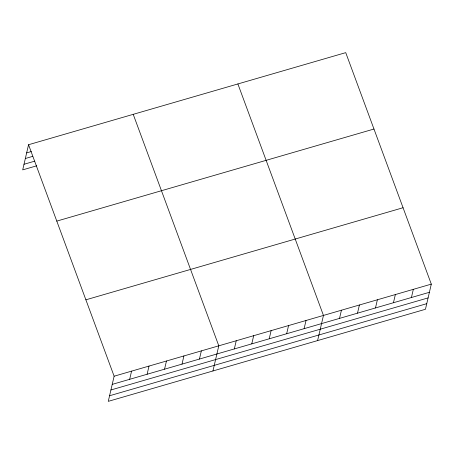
<?xml version="1.0" encoding="UTF-8"?>
<svg xmlns="http://www.w3.org/2000/svg" width="454" height="454" viewBox="0 0 454 454"><rect width="100%" height="100%" fill="white"/><g stroke="black" fill="none" stroke-linecap="round" stroke-linejoin="round"><path stroke-width="0.68" d="M28.551 144.724L114.124 376.207L108.268 401.359L425.449 309.276L431.3 284.125L345.732 52.641L28.551 144.724L22.7 169.875L36.791 165.784M129.668 379.311L131.569 371.139M147.113 374.249L149.014 366.077M164.558 369.181L166.459 361.009M182.003 364.119L183.904 355.947M199.442 359.057L201.349 350.88M212.937 370.969L218.794 345.817L133.221 114.334M234.332 348.927L236.239 340.755M251.777 343.86L253.678 335.688M269.222 338.798L271.123 330.625M286.667 333.735L288.568 325.558M304.112 328.668L306.013 320.496M317.607 340.585L323.458 315.434L237.89 83.95M339.53 318.385L341.431 310.213M357.502 313.169L359.409 304.997M375.481 307.948L377.382 299.776M393.453 302.733L395.355 294.561M411.426 297.518L413.327 289.34M26.65 152.896L31.349 151.534M25.35 158.497L32.728 156.358M24.005 164.274L34.737 161.153M56.79 221.109L373.971 129.032M85.885 299.816L403.061 207.733M114.124 376.207L431.3 284.125M112.223 384.379L429.399 292.297M110.918 389.98L428.094 297.898M109.573 395.752L426.749 303.675"/></g></svg>
